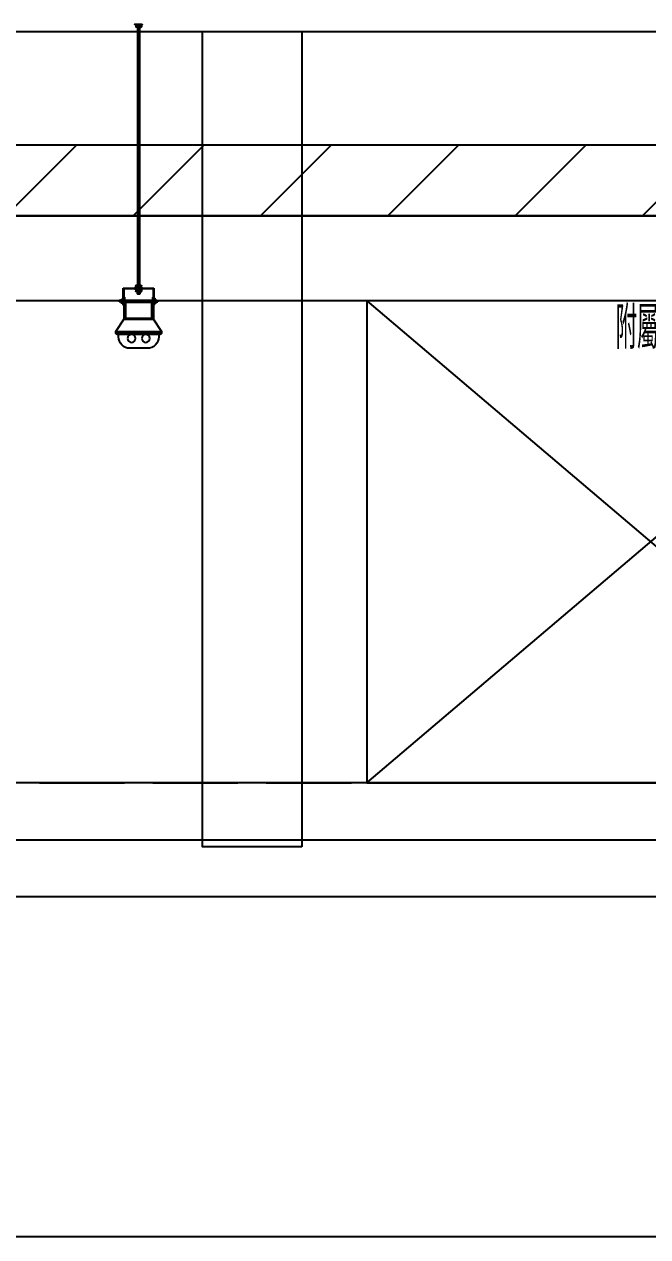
# Model space of a CAD drawing. Extents: x -3080 to 28500, y -1326 to 31609.
# Drawn here: x 22879.6 to 23099.5, y 26160.8 to 26588.3 of the extents above; entities that cross this region are included whole.
import ezdxf
from ezdxf.enums import TextEntityAlignment as Align
from ezdxf.xclip import XClip

# ---------------------------------------------------------------- set-up
doc = ezdxf.new("R2010")
doc.units = 0
doc.header["$LTSCALE"] = 100
doc.header["$XCLIPFRAME"] = 2
doc.linetypes.add('188K-SM-07-F10-MECH-CR PIPE-Y2257103$0$X-S-FAB_SL ALL$0$HIDDEN', pattern=[0.4, 0.3, -0.1])
for name, color, linetype in [('0-xref', 8, 'Continuous'), ('188K-SM-07-F10-MECH-CR PIPE-Y2257103$0$0-FIRE', 1, 'Continuous'), ('188K-SM-07-F10-MECH-CR PIPE-Y2257103$0$0-hookupzoom', 4, 'Continuous'), ('188K-SM-07-F10-MECH-CR PIPE-Y2257103$0$WFASE335B$0$F-SM-DUCT-HANGER', 2, 'Continuous'), ('188K-SM-07-F10-MECH-CR PIPE-Y2257103$0$WFASE335B$0$L-EQ', 180, 'Continuous'), ('188K-SM-07-F10-MECH-CR PIPE-Y2257103$0$WFASE335B$0$SUPPORT', 2, 'Continuous'), ('188K-SM-07-F10-MECH-CR PIPE-Y2257103$0$X-S-FAB_SL ALL$0$ASP_1', 1, 'Continuous'), ('188K-SM-07-F10-MECH-CR PIPE-Y2257103$0$X-S-FAB_SL ALL$0$ASP_8', 8, 'Continuous'), ('188K-SM-07-F10-MECH-CR PIPE-Y2257103$0$X-S-FAB_SL ALL$0$BEAM-S', 2, 'Continuous'), ('188K-SM-07-F10-MECH-CR PIPE-Y2257103$0$X-S-FAB_SL ALL$0$HID', 5, '188K-SM-07-F10-MECH-CR PIPE-Y2257103$0$X-S-FAB_SL ALL$0$HIDDEN')]:
    doc.layers.add(name, color=color, linetype=linetype)
doc.styles.add('188K-SM-07-F10-MECH-CR PIPE-Y2257103$0$XCL-SEC 7-HVAC-PIPING-P-T13007$0$LK-TXT2-E', font='romans.shx', dxfattribs={"width": 0.8, "bigfont": 'chineset.shx'})

# ---------------------------------------------------------------- blocks, each defined once
blk = doc.blocks.new('*U1541')
at = {"color": 241}
blk.add_lwpolyline([(17.5, 50), (-17.5, 50), (-17.5, 337.5), (17.5, 337.5)], close=True, dxfattribs=at)
blk = doc.blocks.new('188K-SM-07-F10-MECH-CR PIPE-Y2257103$0$X-S-FAB_SL ALL')
at = {"color": 241}
for p, q in [((-2628.521, -72748.977), (19076.479, -72748.977)), ((-2628.521, -72788.977), (19076.479, -72788.977))]:
    blk.add_line(p, q, dxfattribs=at)
at = {"layer": '188K-SM-07-F10-MECH-CR PIPE-Y2257103$0$X-S-FAB_SL ALL$0$ASP_1'}
for p, q in [((12198.979, -73033.977), (19076.479, -73033.977)), ((18236.479, -73053.977), (19016.479, -73053.977))]:
    blk.add_line(p, q, dxfattribs=at)
at = {"layer": '188K-SM-07-F10-MECH-CR PIPE-Y2257103$0$X-S-FAB_SL ALL$0$ASP_8'}
blk.add_line((18971.479, -73173.977), (18391.479, -73173.977), dxfattribs=at)
at = {"layer": '188K-SM-07-F10-MECH-CR PIPE-Y2257103$0$X-S-FAB_SL ALL$0$HID'}
blk.add_line((-2628.521, -73013.977), (19076.479, -73013.977), dxfattribs=at)
at = {"layer": '188K-SM-07-F10-MECH-CR PIPE-Y2257103$0$X-S-FAB_SL ALL$0$BEAM-S'}
blk.add_blockref('*U1541', (18486.479, -73086.477), dxfattribs=at)
blk = doc.blocks.new('188K-SM-07-F10-MECH-CR PIPE-Y2257103$0$WFASE335B$0$LIGHT')
for p, q in [((8.1, -4.5), (-8.1, -4.5)), ((8.1, -5), (-8.1, -5))]:
    blk.add_line(p, q)
blk.add_lwpolyline([(8.1, -5), (8.1, -4.5), (5.1, 0), (-5.1, 0), (-8.1, -4.5), (-8.1, -5, 0.414214), (-7.6, -5.5), (7.6, -5.5, 0.414214)], format="xyb", close=True)
blk.add_lwpolyline([(-7.1, -5.5), (-7.1, -6.4, 0.414214), (-3.1, -10.4), (3.1, -10.4, 0.414214), (7.1, -6.4), (7.1, -5.5)], format="xyb")
for centre in [(-2.5, -6.9), (2.5, -6.9)]:
    blk.add_circle(centre, 1.4)
blk = doc.blocks.new('*U1547')
at = {"layer": '188K-SM-07-F10-MECH-CR PIPE-Y2257103$0$WFASE335B$0$F-SM-DUCT-HANGER'}
for p, q in [((0.39, -191.04), (-0.97, -191.04)), ((-0.97, -191.8), (-0.97, -191.04)), ((0.39, -191.04), (-0.97, -191.04)), ((-0.97, -191.8), (-0.97, -191.04)), ((0.97, -191.8), (-0.97, -191.8)), ((0.97, -191.8), (-0.97, -191.8)), ((0.97, -192.2), (-0.97, -192.2)), ((-0.97, -192.2), (-0.97, -192.96)), ((0.97, -192.2), (-0.97, -192.2)), ((-0.97, -192.2), (-0.97, -192.96)), ((0.68, -190.9), (-0.68, -190.9)), ((0.68, -190.9), (-0.68, -190.9)), ((-0.39, -190.9), (-0.39, -191.8)), ((-0.39, -190.9), (-0.39, -191.8)), ((-0.39, -193.1), (-0.39, -192.2)), ((-0.39, -193.1), (-0.39, -192.2)), ((0.39, -190.9), (0.39, -191.8)), ((0.39, -190.9), (0.39, -191.8)), ((0.97, -191.04), (0.39, -191.04)), ((0.97, -191.04), (0.39, -191.04)), ((0.39, -193.1), (0.39, -192.2)), ((0.39, -193.1), (0.39, -192.2)), ((0.97, -191.8), (0.97, -191.04)), ((0.97, -191.8), (0.97, -191.04)), ((0.97, -192.2), (0.97, -192.96)), ((0.97, -192.2), (0.97, -192.96)), ((0.39, -192.96), (-0.97, -192.96)), ((0.39, -192.96), (-0.97, -192.96)), ((0.68, -193.1), (-0.68, -193.1)), ((0.68, -193.1), (-0.68, -193.1)), ((0.97, -192.96), (0.39, -192.96)), ((0.97, -192.96), (0.39, -192.96))]:
    blk.add_line(p, q, dxfattribs=at)
for centre, start, end in [((0, -191.52), 50.7586, 129.2414), ((0, -191.52), 50.7586, 129.2414), ((0, -192.49), 230.7586, 309.2414), ((0, -192.49), 230.7586, 309.2414)]:
    blk.add_arc(centre, 0.619, start, end, dxfattribs=at)
for centre, start_param, end_param in [((-0.68, -191.04), 3.320473, 6.462066), ((-0.68, -191.04), 3.320473, 6.462066), ((0.68, -192.96), 0.17888, 3.320473), ((0.68, -192.96), 0.17888, 3.320473)]:
    blk.add_ellipse(centre, major_axis=(-0.293, 0.025), ratio=0.478952, start_param=start_param, end_param=end_param, dxfattribs=at)
at = {"layer": '188K-SM-07-F10-MECH-CR PIPE-Y2257103$0$WFASE335B$0$F-SM-DUCT-HANGER', "extrusion": (0, 0, -1)}
for centre, start_param, end_param in [((0.68, -191.04), 3.320473, 6.462066), ((0.68, -191.04), 3.320473, 6.462066), ((-0.68, -192.96), 0.17888, 3.320473), ((-0.68, -192.96), 0.17888, 3.320473)]:
    blk.add_ellipse(centre, major_axis=(0.293, 0.025), ratio=0.478952, start_param=start_param, end_param=end_param, dxfattribs=at)
at = {"layer": '188K-SM-07-F10-MECH-CR PIPE-Y2257103$0$WFASE335B$0$L-EQ'}
for p, q in [((-4.8, -198.38), (-5, -198.38)), ((-4.8, -198.38), (-5, -198.38)), ((-4.6, -196.9), (-4.8, -196.9)), ((-4.6, -196.9), (-4.8, -196.9)), ((4.8, -196.9), (4.6, -196.9)), ((4.8, -196.9), (4.6, -196.9)), ((5, -198.38), (4.8, -198.38)), ((5, -198.38), (4.8, -198.38))]:
    blk.add_line(p, q, dxfattribs=at)
for points in [[(5, -198.38), (5, -196.7), (-5, -196.7), (-5, -198.38)], [(5, -198.38), (5, -196.7), (-5, -196.7), (-5, -198.38)], [(-4.8, -196.9), (-4.8, -202.7), (4.8, -202.7), (4.8, -196.9)], [(4.8, -198.38), (4.8, -196.9), (-4.8, -196.9), (-4.8, -198.38)], [(-4.8, -196.9), (-4.8, -202.7), (4.8, -202.7), (4.8, -196.9)], [(4.8, -198.38), (4.8, -196.9), (-4.8, -196.9), (-4.8, -198.38)], [(-4.6, -196.9), (-4.6, -202.5), (4.6, -202.5), (4.6, -196.9)], [(-4.6, -196.9), (-4.6, -202.5), (4.6, -202.5), (4.6, -196.9)]]:
    blk.add_lwpolyline(points, dxfattribs=at)
at = {"layer": '188K-SM-07-F10-MECH-CR PIPE-Y2257103$0$WFASE335B$0$SUPPORT'}
for p, q in [((0.97, -98.95), (-0.97, -98.95)), ((-0.97, -98.95), (-0.97, -99.71)), ((0.97, -98.95), (-0.97, -98.95)), ((-0.97, -98.95), (-0.97, -99.71)), ((0.39, -99.71), (-0.97, -99.71)), ((0.39, -99.71), (-0.97, -99.71)), ((0.68, -99.85), (-0.68, -99.85)), ((0.68, -99.85), (-0.68, -99.85)), ((-0.39, -98.85), (-0.39, -193.86)), ((-0.39, -99.85), (-0.39, -98.95)), ((-0.39, -99.85), (-0.39, -98.95)), ((0.39, -193.86), (0.39, -98.85)), ((0.39, -99.85), (0.39, -98.95)), ((0.39, -99.85), (0.39, -98.95)), ((0.97, -99.71), (0.39, -99.71)), ((0.97, -99.71), (0.39, -99.71)), ((0.97, -98.95), (0.97, -99.71)), ((0.97, -98.95), (0.97, -99.71)), ((-5.4, -191.9), (5.4, -191.9)), ((-5.4, -197.88), (-5.4, -191.9)), ((-5.4, -191.9), (5.4, -191.9)), ((-5.4, -197.88), (-5.4, -191.9)), ((5.2, -192.1), (-5.2, -192.1)), ((-5.2, -192.1), (-5.2, -197.86)), ((5.2, -192.1), (-5.2, -192.1)), ((-5.2, -192.1), (-5.2, -197.86)), ((5.2, -197.86), (5.2, -192.1)), ((5.2, -197.86), (5.2, -192.1)), ((5.4, -191.9), (5.4, -197.88)), ((5.4, -191.9), (5.4, -197.88)), ((-6.81, -196.2), (-6.81, -196.7)), ((-6.1, -196.2), (-6.81, -196.2)), ((-6.81, -196.2), (-6.81, -196.7)), ((-6.1, -196.2), (-6.81, -196.2)), ((-6.1, -196.11), (-5.54, -196.11)), ((-6.1, -196.11), (-5.54, -196.11)), ((-5, -195.11), (-5.2, -195.11)), ((-5, -195.11), (-5.2, -195.11)), ((-5.2, -195.13), (-5.2, -202.9)), ((-5.2, -195.13), (-5.2, -202.9)), ((-5, -195.11), (-5, -202.7)), ((-5, -195.11), (-5, -202.7)), ((5, -196.2), (-5, -196.2)), ((5, -196.2), (-5, -196.2)), ((-0.39, -193.86), (0.39, -193.86)), ((5.2, -195.11), (5, -195.11)), ((5.2, -195.11), (5, -195.11)), ((5, -202.7), (5, -195.13)), ((5, -202.7), (5, -195.13)), ((5.2, -195.11), (5.2, -202.9)), ((5.2, -195.11), (5.2, -202.9)), ((6.1, -196.11), (5.54, -196.11)), ((6.1, -196.11), (5.54, -196.11)), ((6.1, -196.2), (6.81, -196.2)), ((6.1, -196.2), (6.81, -196.2)), ((6.81, -196.2), (6.81, -196.7)), ((6.81, -196.2), (6.81, -196.7)), ((-6.1, -196.7), (-6.81, -196.7)), ((-6.1, -196.7), (-6.81, -196.7)), ((-5.54, -196.81), (-6.1, -196.81)), ((-5.54, -196.81), (-6.1, -196.81)), ((-5.2, -197.88), (-5.4, -197.88)), ((-5.2, -197.88), (-5.4, -197.88)), ((5, -196.7), (-5, -196.7)), ((5, -196.7), (-5, -196.7)), ((5.2, -197.88), (5.4, -197.88)), ((5.2, -197.88), (5.4, -197.88)), ((5.54, -196.81), (6.1, -196.81)), ((5.54, -196.81), (6.1, -196.81)), ((6.1, -196.7), (6.81, -196.7)), ((6.1, -196.7), (6.81, -196.7)), ((5.2, -202.9), (-5.2, -202.9)), ((5.2, -202.9), (-5.2, -202.9)), ((-5, -202.7), (5, -202.7)), ((-5, -202.7), (5, -202.7))]:
    blk.add_line(p, q, dxfattribs=at)
for points in [[(1.3, -98.85), (1.3, -98.95), (-1.3, -98.95), (-1.3, -98.85)], [(1.3, -98.85), (1.3, -98.95), (-1.3, -98.95), (-1.3, -98.85)], [(1.3, -191.9), (1.3, -191.8), (-1.3, -191.8), (-1.3, -191.9)], [(1.3, -191.9), (1.3, -191.8), (-1.3, -191.8), (-1.3, -191.9)], [(1.3, -192.1), (1.3, -192.2), (-1.3, -192.2), (-1.3, -192.1)], [(1.3, -192.1), (1.3, -192.2), (-1.3, -192.2), (-1.3, -192.1)], [(-6.1, -195.76), (-5.54, -195.76), (-5.54, -197.16), (-6.1, -197.16)], [(-6.1, -195.76), (-5.54, -195.76), (-5.54, -197.16), (-6.1, -197.16)], [(-5.4, -195.41), (-5.54, -195.41), (-5.54, -197.51), (-5.4, -197.51)], [(-5.4, -195.41), (-5.54, -195.41), (-5.54, -197.51), (-5.4, -197.51)], [(0.39, -193.1), (0.39, -193.86), (-0.39, -193.86), (-0.39, -193.1)], [(0.39, -193.1), (0.39, -193.86), (-0.39, -193.86), (-0.39, -193.1)], [(5.4, -195.41), (5.54, -195.41), (5.54, -197.51), (5.4, -197.51)], [(5.4, -195.41), (5.54, -195.41), (5.54, -197.51), (5.4, -197.51)], [(6.1, -195.76), (5.54, -195.76), (5.54, -197.16), (6.1, -197.16)], [(6.1, -195.76), (5.54, -195.76), (5.54, -197.16), (6.1, -197.16)]]:
    blk.add_lwpolyline(points, close=True, dxfattribs=at)
blk.add_lwpolyline([(-0.39, -98.85), (-0.39, -193.86), (0.39, -193.86), (0.39, -98.85)], dxfattribs=at)
blk.add_arc((0, -99.23), 0.619, 230.7586, 309.2414, dxfattribs=at)
blk.add_arc((0, -99.23), 0.619, 230.7586, 309.2414, dxfattribs=at)
at = {"layer": '188K-SM-07-F10-MECH-CR PIPE-Y2257103$0$WFASE335B$0$SUPPORT', "extrusion": (0, 0, -1)}
blk.add_ellipse((-0.68, -99.71), major_axis=(0.293, 0.023), ratio=0.480832, start_param=0.165344, end_param=3.306937, dxfattribs=at)
blk.add_ellipse((-0.68, -99.71), major_axis=(0.293, 0.023), ratio=0.480832, start_param=0.165344, end_param=3.306937, dxfattribs=at)
at = {"layer": '188K-SM-07-F10-MECH-CR PIPE-Y2257103$0$WFASE335B$0$SUPPORT'}
blk.add_ellipse((0.68, -99.71), major_axis=(-0.293, 0.023), ratio=0.480832, start_param=0.165344, end_param=3.306937, dxfattribs=at)
blk.add_ellipse((0.68, -99.71), major_axis=(-0.293, 0.023), ratio=0.480832, start_param=0.165344, end_param=3.306937, dxfattribs=at)
at = {"layer": '188K-SM-07-F10-MECH-CR PIPE-Y2257103$0$WFASE335B$0$L-EQ', "xscale": -1}
blk.add_blockref('188K-SM-07-F10-MECH-CR PIPE-Y2257103$0$WFASE335B$0$LIGHT', (0, -202.7), dxfattribs=at)
blk.add_blockref('188K-SM-07-F10-MECH-CR PIPE-Y2257103$0$WFASE335B$0$LIGHT', (0, -202.7), dxfattribs=at)
blk = doc.blocks.new('188K-SM-07-F10-MECH-CR PIPE-Y2257103')
at = {"layer": '188K-SM-07-F10-MECH-CR PIPE-Y2257103$0$0-FIRE'}
h = blk.add_hatch(dxfattribs=at)
h.set_pattern_fill('ANSI31', color=256, scale=10)
h.set_pattern_definition([(45, (0, 99332.263), (-22.45064, 22.45064), [])])
h.paths.add_polyline_path([(23550, 26520.786), (1845, 26520.786), (1845, 26545.786), (23550, 26545.786)])
blk.add_line((23502.5, 26320.786), (1845, 26320.786))
blk.add_lwpolyline([(23550, 26520.786), (1845, 26520.786), (1845, 26545.786), (23550, 26545.786)], close=True, dxfattribs=at)
at = {"layer": '188K-SM-07-F10-MECH-CR PIPE-Y2257103$0$0-hookupzoom'}
blk.add_lwpolyline([(23550, 26490.786), (1845, 26490.786), (1845, 26520.786), (23550, 26520.786)], close=True, dxfattribs=at)
ref = blk.add_blockref('188K-SM-07-F10-MECH-CR PIPE-Y2257103$0$X-S-FAB_SL ALL', (4473.521, 99334.763))
XClip(ref).set_block_clipping_path([(-7553.4648570136, -75341.9369645483), (24026.2025623869, -67725.7696244382)])
for p, q in [((23000.466, 26490.786), (23200.466, 26320.786)), ((23000.466, 26320.786), (23200.466, 26490.786))]:
    blk.add_line(p, q, dxfattribs=at)
blk.add_lwpolyline([(23000.466, 26320.786), (23200.466, 26320.786), (23200.466, 26490.786), (23000.466, 26490.786)], close=True, dxfattribs=at)
blk.add_blockref('*U1547', (22919.985, 26687.136))
at = {"layer": '188K-SM-07-F10-MECH-CR PIPE-Y2257103$0$0-hookupzoom', "style": '188K-SM-07-F10-MECH-CR PIPE-Y2257103$0$XCL-SEC 7-HVAC-PIPING-P-T13007$0$LK-TXT2-E', "width": 0.5}
blk.add_text('附屬機台', height=15, dxfattribs=at).set_placement((23088.228, 26481.297, 0), align=Align.MIDDLE_LEFT)

msp = doc.modelspace()

# ---------------------------------------------------------------- block references
at = {"layer": '0-xref'}
msp.add_blockref('188K-SM-07-F10-MECH-CR PIPE-Y2257103', (0, 0), dxfattribs=at)

doc.saveas('drawing.dxf')
